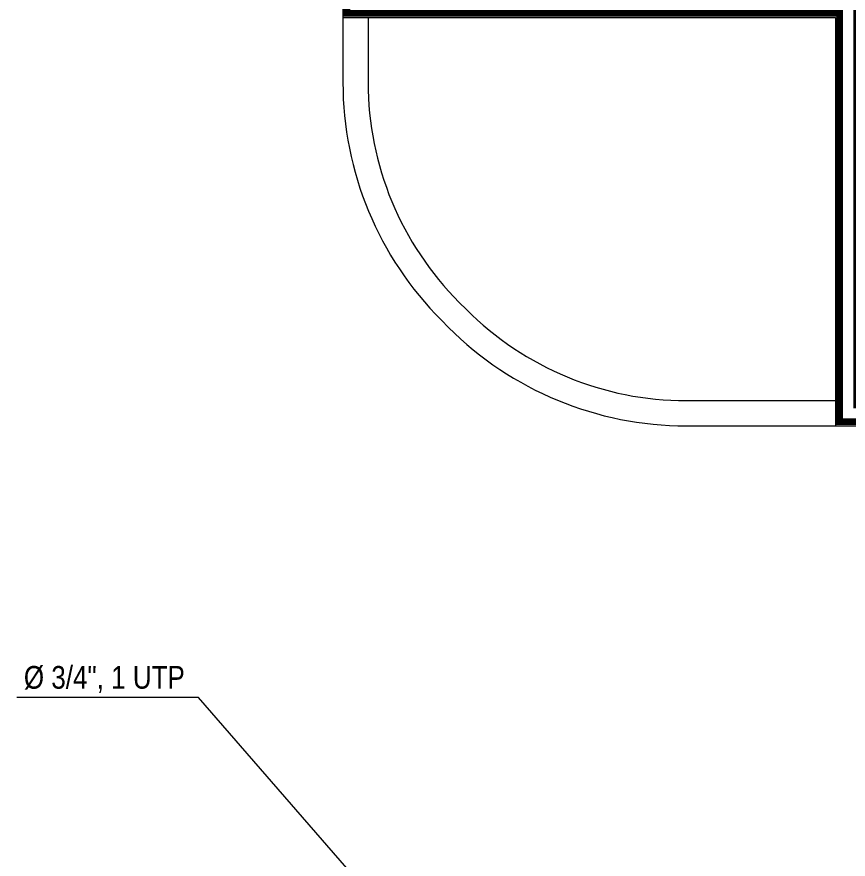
# Model space of a CAD drawing. Header units: millimetres. Extents: x 0 to 99.3, y 0 to 70.2.
# Drawn here: x 15.62 to 20.57, y 27.04 to 32.04 of the extents above; entities that cross this region are included whole.
import ezdxf

# ---------------------------------------------------------------- set-up
doc = ezdxf.new("R2010")
doc.units = ezdxf.units.MM
doc.layers.add('ARQUITECTÓNICO', color=152, linetype='Continuous', lineweight=0)
doc.layers.add('TEXTOS INST. VOZ Y DATOS', color=1, linetype='Continuous', lineweight=0)
doc.styles.add('75', font='ARIALN.TTF', dxfattribs={"height": 0.135})

msp = doc.modelspace()

# ---------------------------------------------------------------- linework, layer by layer
at = {"layer": 'ARQUITECTÓNICO'}
msp.add_lwpolyline([(20.6401, 32.1902), (17.7095, 32.1902), (17.7095, 34.1052), (17.5595, 34.1052), (17.5595, 32.0402), (20.4901, 32.0402), (20.4901, 29.612), (23.525, 29.612), (23.525, 29.612), (23.675, 29.612), (23.675, 29.612), (23.675, 29.762), (20.6401, 29.762), (20.6401, 32.0402), (22.7472, 32.0402), (23.525, 31.2624), (23.525, 30.662), (23.675, 30.662), (23.675, 31.3246), (22.8093, 32.1902), (20.4901, 32.1902)], dxfattribs=at)
at = {"layer": 'ARQUITECTÓNICO', "const_width": 0.04}
msp.add_lwpolyline([(20.4901, 32.1652), (17.6845, 32.1652), (17.6845, 34.0802), (17.5845, 34.0802), (17.5845, 32.0652), (20.5151, 32.0652), (20.5151, 29.637), (23.525, 29.637), (23.65, 29.637), (23.65, 29.737), (20.6151, 29.737), (20.6151, 32.0652), (22.7576, 32.0652), (23.55, 31.2728), (23.55, 30.687), (23.65, 30.687), (23.65, 31.3142), (22.799, 32.1652), (20.4901, 32.1652)], dxfattribs=at)
at = {"layer": 'ARQUITECTÓNICO'}
for points in [[(17.5595, 32.0402), (17.5595, 31.6545, 0.198912), (18.1453, 30.2403), (18.1878, 30.1978, 0.198912), (19.602, 29.612), (20.4901, 29.612)], [(17.7095, 32.0402), (17.7095, 31.6545, 0.198912), (18.2514, 30.3464), (18.2939, 30.3039, 0.198912), (19.602, 29.762), (20.4901, 29.762)]]:
    msp.add_lwpolyline(points, format="xyb", dxfattribs=at)
at = {"layer": 'TEXTOS INST. VOZ Y DATOS'}
msp.add_lwpolyline([(17.6885, 26.8608), (16.7, 27.9964), (15.6197, 27.9964)], dxfattribs=at)

# ---------------------------------------------------------------- texts
at = {"layer": 'TEXTOS INST. VOZ Y DATOS', "insert": (16.6189, 28.1841), "char_height": 0.135, "width": 2.199121, "attachment_point": 3, "style": '75'}
msp.add_mtext('\\A1;%%C 3/4", 1 UTP', dxfattribs=at)

doc.saveas('drawing.dxf')
